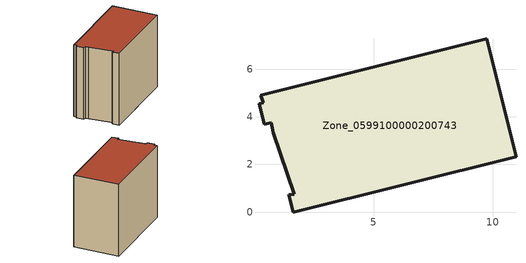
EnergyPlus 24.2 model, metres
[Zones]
Zone_0599100000200743
 floor ground (C_G): 0.37,4.6 0.27,4.91 9.74,7.27 10.97,2.32 1.63,0 1.45,0.73 1.67,0.75 0.8,3.34 0.69,3.75 0.4,3.68 0.19,4.55 z0
 wall outside (C_F): 10.97,2.32 9.74,7.27 0.27,4.91 0.37,4.6 0.19,4.55 0.4,3.68 0.69,3.75 0.8,3.34 1.67,0.75 1.45,0.73 1.63,0 10.97,2.32 z0:8.36
 roof outside (C_R): 1.67,0.75 1.45,0.73 1.63,0 10.97,2.32 9.74,7.27 0.27,4.91 0.37,4.6 0.19,4.55 0.4,3.68 0.69,3.75 0.8,3.34 z8.36
[BUILDING]
Pand.0599100000200743: North Axis=0; Terrain=City; Loads Convergence Tolerance Value=0.04; Temperature Convergence Tolerance Value=0.4; Solar Distribution=FullExterior; Maximum Number of Warmup Days=25; Minimum Number of Warmup Days=1
[Site:Location]
Rotterdam.The.Hague.AP_ZH_NLD Design_Conditions: Latitude=51.96; Longitude=4.45; Time Zone=1; Elevation=-4.5
[SITE:GROUNDTEMPERATURE:BUILDINGSURFACE]
18, 18, 18, 18, 18, 18, 18, 18, 18, 18, 18, 18
[MATERIAL] Thermal Absorptance=0.9; Solar Absorptance=0.7; Visible Absorptance=0.7
Name | Roughness | Thickness | Conductivity | Density | Specific Heat
G.TI.1975-1991 | MediumSmooth | 0.15 | 0.288461 | 540 | 1210
F.TI.1975-1991 | Rough | 0.3 | 0.230769 | 1920 | 840
R.TI.1975-1991 | MediumRough | 0.2 | 0.153846 | 1500 | 1000
[CONSTRUCTION]
C_G: G.TI.1975-1991
C_F: F.TI.1975-1991
C_R: R.TI.1975-1991
[ZONE]
Zone_0599100000200743: Type=1; Multiplier=1; Ceiling Height=Autocalculate; Volume=Autocalculate; Floor Area=autocalculate; Part of Total Floor Area=Yes
[ZONEINFILTRATION:DESIGNFLOWRATE]
Infil_Zone_0599100000200743: Zone or ZoneList or Space or SpaceList=Zone_0599100000200743; Schedule=AlwaysOn; Design Flow Rate Calculation Method=Flow/Area; Flow Rate per Floor Area=0.003; Constant Term Coefficient=1; Temperature Term Coefficient=0; Velocity Term Coefficient=0; Velocity Squared Term Coefficient=0
[HVACTEMPLATE:ZONE:IDEALLOADSAIRSYSTEM]
Zone_0599100000200743: Maximum Heating Supply Air Temperature=50; Minimum Cooling Supply Air Temperature=13; Maximum Heating Supply Air Humidity Ratio=0.0156; Minimum Cooling Supply Air Humidity Ratio=0.0077; Heating Limit=NoLimit; Cooling Limit=NoLimit; Dehumidification Control Type=ConstantSensibleHeatRatio; Cooling Sensible Heat Ratio=0.7; Dehumidification Setpoint=60; Humidification Control Type=None; Humidification Setpoint=30; Outdoor Air Method=None; Outdoor Air Flow Rate per Person=0.00944; Outdoor Air Flow Rate per Zone Floor Area=0; Outdoor Air Flow Rate per Zone=0; Demand Controlled Ventilation Type=None; Outdoor Air Economizer Type=NoEconomizer; Heat Recovery Type=None; Sensible Heat Recovery Effectiveness=0.7; Latent Heat Recovery Effectiveness=0.65
[ZONECONTROL:THERMOSTAT]
ThermostatControl_Zone_0599100000200743: Zone or ZoneList=Zone_0599100000200743; Control Type Schedule=DualSetpointControlType; Control 1=Thermostat_Zone_0599100000200743; Temperature Difference Between Cutout And Setpoint=0
[THERMOSTATSETPOINT:DUALSETPOINT]
Thermostat_Zone_0599100000200743: Heating Setpoint Temperature Schedule=HeatingSetpoint_Zone_0599100000200743; Cooling Setpoint Temperature Schedule=CoolingSetpoint_Zone_0599100000200743
[SCHEDULE:COMPACT]
HeatingSetpoint_Zone_0599100000200743: Through: 12/31, For: AllDays, Until: 24:00, 21
CoolingSetpoint_Zone_0599100000200743: Through: 12/31, For: AllDays, Until: 24:00, 24
DualSetpointControlType: Through: 12/31, For: AllDays, Until: 24:00, 4
AlwaysOn: Through: 12/31, For: AllDays, Until: 24:00, 1
